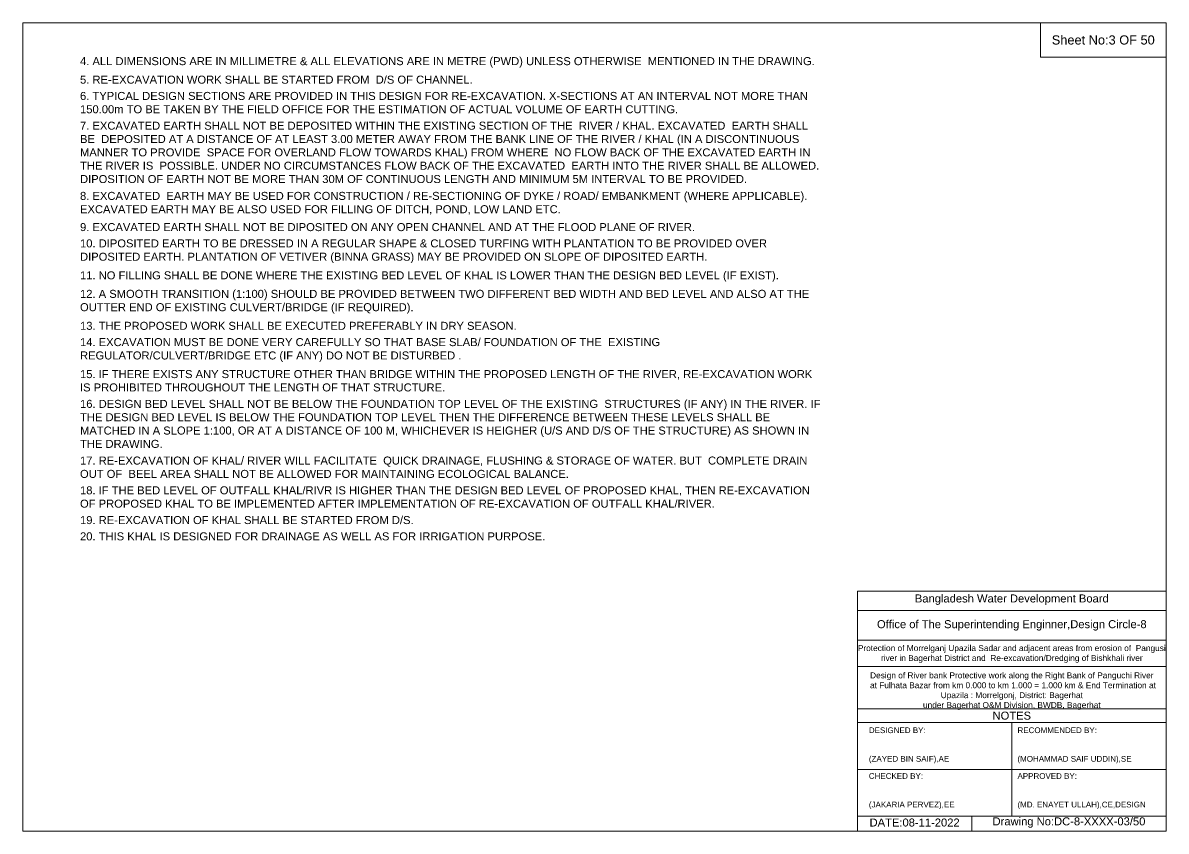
# Model space of a CAD drawing. Header units: inches. Extents: x 64995 to 402236, y -100918 to 204355.
# Drawn here: x 129334 to 139334, y 47461 to 54532 of the extents above; entities that cross this region are included whole.
import ezdxf

# ---------------------------------------------------------------- set-up
doc = ezdxf.new("R2010")
doc.units = ezdxf.units.IN
doc.header["$LTSCALE"] = 7
doc.header["$MEASUREMENT"] = 0
doc.layers.add('Cross Section Labels', color=7, linetype='Continuous', lineweight=9)
doc.styles.get("Standard").update_dxf_attribs({"font": 'arial.ttf'})

msp = doc.modelspace()

# ---------------------------------------------------------------- linework, layer by layer
at = {"layer": 'Cross Section Labels'}
for points in [[(129334.21054, 54532.40503), (139334.21054, 54532.40503), (139334.21054, 47461.40503), (129334.21054, 47461.40503)], [(138234.21054, 54532.40503), (139334.21054, 54532.40503), (139334.21054, 54232.40503), (138234.21054, 54232.40503)]]:
    msp.add_lwpolyline(points, close=True, dxfattribs=at)
for points in [[(136634.21054, 47461.40503), (136634.21054, 49561.40503), (139334.21054, 49561.40503)], [(136634.21054, 49391.40503), (139334.21054, 49391.40503)], [(136634.21054, 49131.40503), (139334.21054, 49131.40503)], [(136634.21054, 48901.40503), (139334.21054, 48901.40503)], [(136634.21054, 48531.40503), (139334.21054, 48531.40503)], [(136634.21054, 48411.40503), (139334.21054, 48411.40503)], [(137984.21054, 48411.40503), (137984.21054, 47591.40503)], [(136634.21054, 48001.40503), (139334.21054, 48001.40503)], [(136634.21054, 47591.40503), (139334.21054, 47591.40503)], [(137634.21054, 47591.40503), (137634.21054, 47461.40503)]]:
    msp.add_lwpolyline(points, dxfattribs=at)

# ---------------------------------------------------------------- texts
at = {"layer": 'Cross Section Labels', "attachment_point": 5}
for s, insert, char_height in [('Sheet No:3 OF 50', (138784.21054, 54382.40503), 80), ('Bangladesh Water Development Board', (137984.21054, 49486.40503), 70), ('Office of The Superintending Enginner,Design Circle-8', (137984.21054, 49261.40503), 70)]:
    msp.add_mtext(s, dxfattribs=dict(at, insert=insert, char_height=char_height))
at = {"layer": 'Cross Section Labels'}
for s, insert, char_height, width, attachment_point in [('4. ALL DIMENSIONS ARE IN MILLIMETRE & ALL ELEVATIONS ARE IN METRE (PWD) UNLESS OTHERWISE  MENTIONED IN THE DRAWING.', (129834.21054, 54232.40503), 70, 6500, 1), ('5. RE-EXCAVATION WORK SHALL BE STARTED FROM  D/S OF CHANNEL.', (129834.21054, 54070.58374), 70, 6500, 1), ('6. TYPICAL DESIGN SECTIONS ARE PROVIDED IN THIS DESIGN FOR RE-EXCAVATION. X-SECTIONS AT AN INTERVAL NOT MORE THAN 150.00m TO BE TAKEN BY THE FIELD OFFICE FOR THE ESTIMATION OF ACTUAL VOLUME OF EARTH CUTTING.', (129834.21054, 53928.14855), 70, 6500, 1), ('7. EXCAVATED EARTH SHALL NOT BE DEPOSITED WITHIN THE EXISTING SECTION OF THE  RIVER / KHAL. EXCAVATED  EARTH SHALL BE  DEPOSITED AT A DISTANCE OF AT LEAST 3.00 METER AWAY FROM THE BANK LINE OF THE RIVER / KHAL (IN A DISCONTINUOUS  MANNER TO PROVIDE  SPACE FOR OVERLAND FLOW TOWARDS KHAL) FROM WHERE  NO FLOW BACK OF THE EXCAVATED EARTH IN THE RIVER IS  POSSIBLE. UNDER NO CIRCUMSTANCES FLOW BACK OF THE EXCAVATED  EARTH INTO THE RIVER SHALL BE ALLOWED. DIPOSITION OF EARTH NOT BE MORE THAN 30M OF CONTINUOUS LENGTH AND MINIMUM 5M INTERVAL TO BE PROVIDED.', (129834.21054, 53667.80521), 70, 6500, 1), ('8. EXCAVATED  EARTH MAY BE USED FOR CONSTRUCTION / RE-SECTIONING OF DYKE / ROAD/ EMBANKMENT (WHERE APPLICABLE). EXCAVATED EARTH MAY BE ALSO USED FOR FILLING OF DITCH, POND, LOW LAND ETC.', (129834.21054, 53053.6897), 70, 6500, 1), ('9. EXCAVATED EARTH SHALL NOT BE DIPOSITED ON ANY OPEN CHANNEL AND AT THE FLOOD PLANE OF RIVER.', (129834.21054, 52780.69289), 70, 6500, 1), ('10. DIPOSITED EARTH TO BE DRESSED IN A REGULAR SHAPE & CLOSED TURFING WITH PLANTATION TO BE PROVIDED OVER DIPOSITED EARTH. PLANTATION OF VETIVER (BINNA GRASS) MAY BE PROVIDED ON SLOPE OF DIPOSITED EARTH.^J', (129834.21054, 52638.25769), 70, 6500, 1), ('11. NO FILLING SHALL BE DONE WHERE THE EXISTING BED LEVEL OF KHAL IS LOWER THAN THE DESIGN BED LEVEL (IF EXIST).', (129834.21054, 52358.52826), 70, 6500, 1), ('12. A SMOOTH TRANSITION (1:100) SHOULD BE PROVIDED BETWEEN TWO DIFFERENT BED WIDTH AND BED LEVEL AND ALSO AT THE OUTTER END OF EXISTING CULVERT/BRIDGE (IF REQUIRED).', (129834.21054, 52196.70698), 70, 6500, 1), ('13. THE PROPOSED WORK SHALL BE EXECUTED PREFERABLY IN DRY SEASON.', (129834.21054, 51916.97756), 70, 6500, 1), ('14. EXCAVATION MUST BE DONE VERY CAREFULLY SO THAT BASE SLAB/ FOUNDATION OF THE  EXISTING REGULATOR/CULVERT/BRIDGE ETC (IF ANY) DO NOT BE DISTURBED .^J', (129834.21054, 51774.49461), 70, 6500, 1), ('15. IF THERE EXISTS ANY STRUCTURE OTHER THAN BRIDGE WITHIN THE PROPOSED LENGTH OF THE RIVER, RE-EXCAVATION WORK IS PROHIBITED THROUGHOUT THE LENGTH OF THAT STRUCTURE.', (129834.21054, 51494.76519), 70, 6500, 1), ('16. DESIGN BED LEVEL SHALL NOT BE BELOW THE FOUNDATION TOP LEVEL OF THE EXISTING  STRUCTURES (IF ANY) IN THE RIVER. IF THE DESIGN BED LEVEL IS BELOW THE FOUNDATION TOP LEVEL THEN THE DIFFERENCE BETWEEN THESE LEVELS SHALL BE MATCHED IN A SLOPE 1:100, OR AT A DISTANCE OF 100 M, WHICHEVER IS HEIGHER (U/S AND D/S OF THE STRUCTURE) AS SHOWN IN THE DRAWING.', (129834.21054, 51234.42185), 70, 6500, 1), ('17. RE-EXCAVATION OF KHAL/ RIVER WILL FACILITATE  QUICK DRAINAGE, FLUSHING & STORAGE OF WATER. BUT  COMPLETE DRAIN OUT OF  BEEL AREA SHALL NOT BE ALLOWED FOR MAINTAINING ECOLOGICAL BALANCE.', (129834.21054, 50738.30998), 70, 6500, 1), ('18. IF THE BED LEVEL OF OUTFALL KHAL/RIVR IS HIGHER THAN THE DESIGN BED LEVEL OF PROPOSED KHAL, THEN RE-EXCAVATION OF PROPOSED KHAL TO BE IMPLEMENTED AFTER IMPLEMENTATION OF RE-EXCAVATION OF OUTFALL KHAL/RIVER.', (129834.21054, 50477.96665), 70, 6500, 1), ('19. RE-EXCAVATION OF KHAL SHALL BE STARTED FROM D/S.', (129834.21054, 50217.62331), 70, 6500, 1), ('20. THIS KHAL IS DESIGNED FOR DRAINAGE AS WELL AS FOR IRRIGATION PURPOSE.^J', (129834.21054, 50075.18811), 70, 6500, 1), ('Protection of Morrelganj Upazila Sadar and adjacent areas from erosion of  Pangusi river in Bagerhat District and  Re-excavation/Dredging of Bishkhali river', (137984.21054, 49011.40503), 52, 2700, 5), ('Design of River bank Protective work along the Right Bank of Panguchi River^J at Fulhata Bazar from km 0.000 to km 1.000 = 1.000 km & End Termination at Upazila : Morrelgonj, District: Bagerhat ^Junder Bagerhat O&M Division, BWDB, Bagerhat', (137984.21054, 48686.40503), 52, 2700, 5), ('NOTES', (137984.21054, 48471.40503), 70, 2800, 5), ('DESIGNED BY:^J^J^J(ZAYED BIN SAIF),AE', (136734.21054, 48211.40503), 50, 1400, 4), ('RECOMMENDED BY:^J^J^J(MOHAMMAD SAIF UDDIN),SE', (138034.21054, 48211.40503), 50, 1400, 4), ('CHECKED BY:^J^J^J(JAKARIA PERVEZ),EE', (136734.21054, 47811.40503), 50, 1400, 4), ('APPROVED BY:^J^J^J(MD. ENAYET ULLAH),CE,DESIGN', (138034.21054, 47811.40503), 50, 1400, 4), ('DATE:08-11-2022', (137134.21054, 47536.40503), 70, 1400, 5), ('Drawing No:DC-8-XXXX-03/50', (138484.21054, 47536.40503), 70, 2200, 5)]:
    msp.add_mtext(s, dxfattribs=dict(at, insert=insert, char_height=char_height, width=width, attachment_point=attachment_point))

doc.saveas('drawing.dxf')
